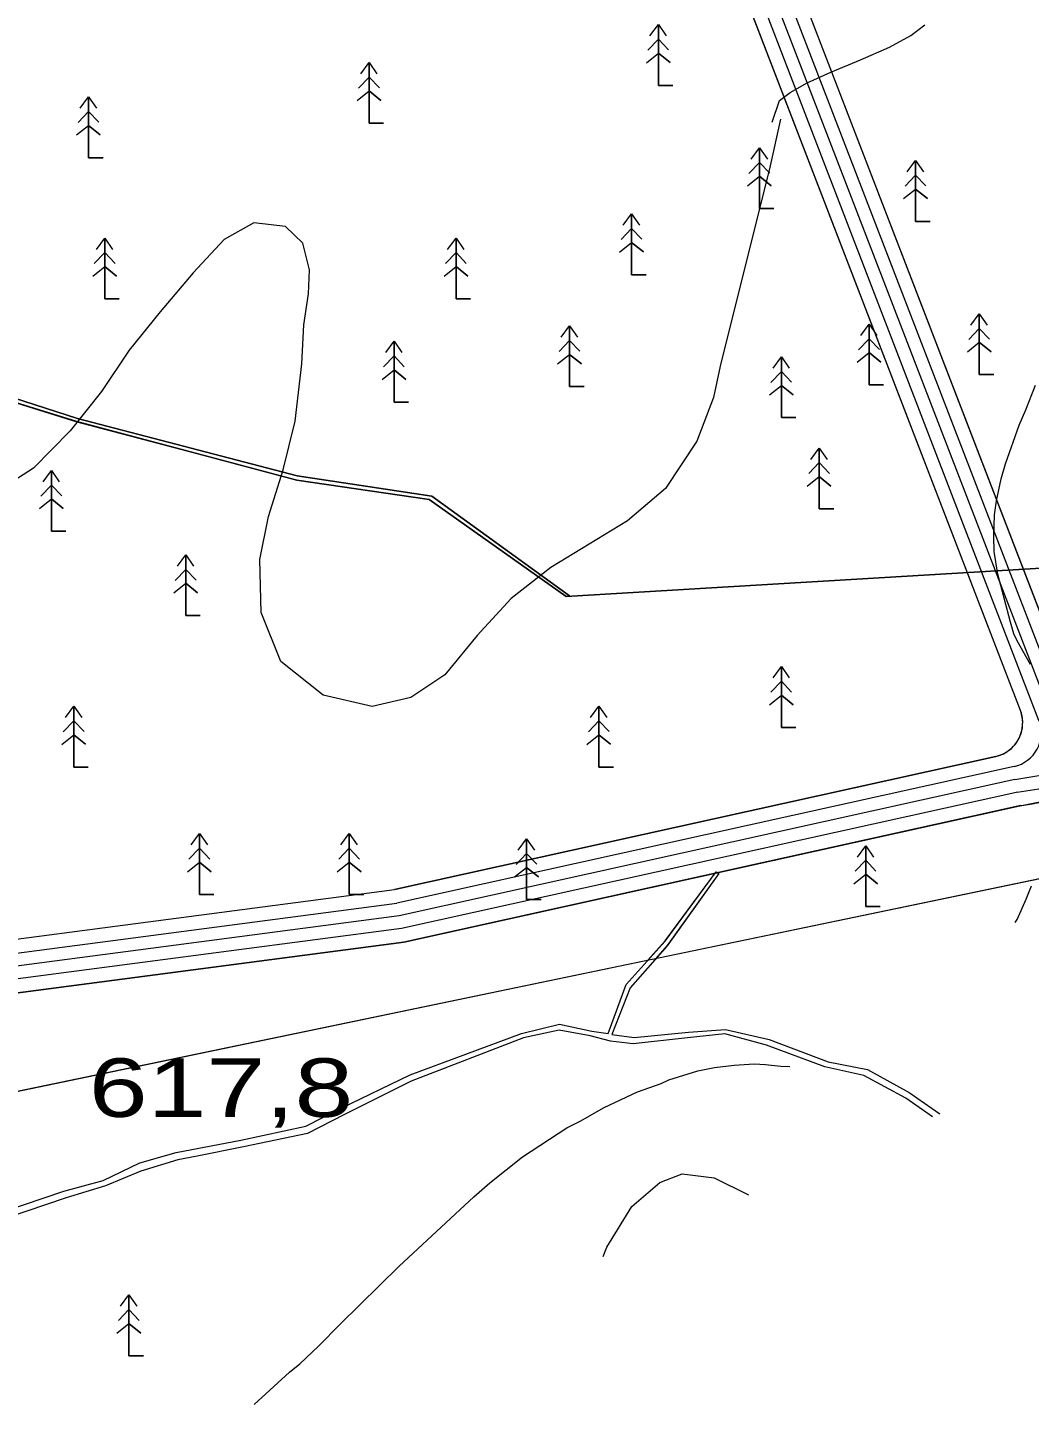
# Model space of a CAD drawing. Header units: metres. Extents: x 532950 to 537618, y 1849954 to 1853119.
# Drawn here: x 534748.3 to 535039.3, y 1850289.8 to 1850689.7 of the extents above; entities that cross this region are included whole.
import ezdxf

# ---------------------------------------------------------------- set-up
doc = ezdxf.new("R2010")
doc.units = ezdxf.units.M
doc.header["$LTSCALE"] = 3.1
for name, color, linetype, lineweight in [('11', 7, 'Continuous', 13), ('46', 7, 'Continuous', 13), ('52', 7, 'Continuous', 13), ('53', 7, 'Continuous', 13), ('55', 7, 'Continuous', 13), ('58', 7, 'Continuous', 13), ('60', 7, 'Continuous', 13)]:
    doc.layers.add(name, color=color, linetype=linetype, lineweight=lineweight)

msp = doc.modelspace()

# ---------------------------------------------------------------- linework, layer by layer
at = {"layer": '11'}
msp.add_line((534811.84, 1851096.55), (535051.62, 1850474.15), dxfattribs=at)
for points in [[(535035.1, 1850471.32), (535035.1, 1850471.32), (535048.95, 1850473.66), (535062.75, 1850476.26), (535076.5, 1850479.09), (535090.2, 1850482.16), (535103.85, 1850485.46), (535117.43, 1850489.01), (535130.95, 1850492.79), (535144.41, 1850496.81), (535157.79, 1850501.06), (535171.1, 1850505.54), (535184.32, 1850510.26), (535197.46, 1850515.2), (535210.52, 1850520.37), (535223.48, 1850525.77), (535236.34, 1850531.4), (535249.11, 1850537.24), (535261.77, 1850543.31), (535274.33, 1850549.6), (535286.77, 1850556.11), (535299.09, 1850562.83), (535311.3, 1850569.77)], [(535035.1, 1850471.32), (534856.25, 1850431.69), (534644.88, 1850403.96)]]:
    msp.add_lwpolyline(points, dxfattribs=at)
at = {"layer": '46'}
for points in [[(534914.73, 1850851.02), (535052, 1850494.73)], [(534660.11, 1850413.77), (534854.9, 1850439.33), (535029.51, 1850478.01), (535030.34, 1850478.24), (535031.15, 1850478.53), (535031.93, 1850478.89), (535032.68, 1850479.32), (535033.38, 1850479.8), (535034.05, 1850480.35), (535034.66, 1850480.96), (535035.22, 1850481.61), (535035.72, 1850482.31), (535036.16, 1850483.05), (535036.53, 1850483.82), (535036.84, 1850484.63), (535037.07, 1850485.45), (535037.24, 1850486.3), (535037.33, 1850487.15), (535037.34, 1850488.01), (535037.29, 1850488.87), (535037.16, 1850489.72), (535036.95, 1850490.56), (535036.68, 1850491.37), (534901.91, 1850841.19)], [(535160.26, 1850466.91), (534676.75, 1850366.42), (534650.86, 1850367.28), (534650.54, 1850387.96), (534650.57, 1850388.81), (534650.66, 1850389.66), (534650.83, 1850390.5), (534651.07, 1850391.32), (534651.38, 1850392.12), (534651.76, 1850392.89), (534652.2, 1850393.62), (534652.7, 1850394.32), (534653.26, 1850394.97), (534653.87, 1850395.56), (534654.54, 1850396.11), (534655.24, 1850396.59), (534655.99, 1850397.01), (534656.76, 1850397.37), (534657.57, 1850397.66), (534658.4, 1850397.88), (534659.24, 1850398.03), (534857.59, 1850424.05), (535036.56, 1850463.7), (535096.55, 1850475.69)]]:
    msp.add_lwpolyline(points, dxfattribs=at)
at = {"layer": '52'}
for p, q in [((534909.41, 1850853.71), (535049.48, 1850490.13)), ((535042.08, 1850488.47), (534903.69, 1850847.68)), ((535034.91, 1850475.11), (534855.6, 1850435.38))]:
    msp.add_line(p, q, dxfattribs=at)
for points in [[(535035.91, 1850467.65), (534856.9, 1850427.99), (534656.18, 1850401.66)], [(534657.36, 1850409.38), (534855.6, 1850435.38)]]:
    msp.add_lwpolyline(points, dxfattribs=at)
for centre, radius, start, end in [((534907.2, 1851266.79), 809.45, 279.13423, 308.08908), ((535032.75, 1850484.88), 10, 282.4926, 21.0693)]:
    msp.add_arc(centre, radius, start, end, dxfattribs=at)
at = {"layer": '53'}
for p, q in [((534914.73, 1850851.02), (535052, 1850494.73)), ((535036.68, 1850491.37), (534901.91, 1850841.19)), ((535029.51, 1850478.01), (534854.9, 1850439.33))]:
    msp.add_line(p, q, dxfattribs=at)
for points in [[(535036.78, 1850463.75), (534857.59, 1850424.05), (534659.24, 1850398.03)], [(534660.11, 1850413.77), (534854.9, 1850439.33)]]:
    msp.add_lwpolyline(points, dxfattribs=at)
for centre, radius, start, end in [((534907.2, 1851266.79), 813.45, 279.13423, 308.08676), ((535027.35, 1850487.78), 10, 282.4926, 21.0693)]:
    msp.add_arc(centre, radius, start, end, dxfattribs=at)
at = {"layer": '55'}
for p, q in [((534931.52, 1850690.59), (534931.52, 1850672.92)), ((534928.46, 1850683.15), (534931.52, 1850686.35)), ((534934.5, 1850683.21), (534931.52, 1850686.35)), ((534847.52, 1850679.59), (534847.52, 1850661.92)), ((534928.04, 1850679.52), (534931.52, 1850682.3)), ((534934.93, 1850679.53), (534931.52, 1850682.3)), ((534844.46, 1850672.15), (534847.52, 1850675.35)), ((534850.5, 1850672.21), (534847.52, 1850675.35)), ((534844.04, 1850668.52), (534847.52, 1850671.3)), ((534850.93, 1850668.53), (534847.52, 1850671.3)), ((534931.52, 1850672.92), (534935.72, 1850672.92)), ((534766.02, 1850669.59), (534766.02, 1850651.92)), ((534762.96, 1850662.15), (534766.02, 1850665.35)), ((534769, 1850662.21), (534766.02, 1850665.35)), ((534762.54, 1850658.52), (534766.02, 1850661.3)), ((534769.43, 1850658.53), (534766.02, 1850661.3)), ((534847.52, 1850661.92), (534851.72, 1850661.92)), ((534766.02, 1850651.92), (534770.22, 1850651.92)), ((534960.9, 1850654.8), (534960.9, 1850637.13)), ((534957.84, 1850647.36), (534960.9, 1850650.56)), ((534963.89, 1850647.43), (534960.9, 1850650.56)), ((535006.25, 1850651.09), (535006.25, 1850633.42)), ((534957.42, 1850643.74), (534960.9, 1850646.52)), ((534964.31, 1850643.75), (534960.9, 1850646.52)), ((535003.19, 1850643.65), (535006.25, 1850646.84)), ((535009.23, 1850643.71), (535006.25, 1850646.84)), ((535002.77, 1850640.02), (535006.25, 1850642.8)), ((535009.66, 1850640.03), (535006.25, 1850642.8)), ((534923.75, 1850635.59), (534923.75, 1850617.92)), ((534960.9, 1850637.13), (534965.11, 1850637.13)), ((534920.69, 1850628.15), (534923.75, 1850631.34)), ((534926.73, 1850628.21), (534923.75, 1850631.34)), ((535006.25, 1850633.42), (535010.45, 1850633.42)), ((534770.75, 1850628.59), (534770.75, 1850610.92)), ((534872.75, 1850628.59), (534872.75, 1850610.92)), ((534920.27, 1850624.52), (534923.75, 1850627.3)), ((534927.16, 1850624.53), (534923.75, 1850627.3)), ((534767.69, 1850621.15), (534770.75, 1850624.34)), ((534773.73, 1850621.21), (534770.75, 1850624.34)), ((534869.69, 1850621.15), (534872.75, 1850624.34)), ((534875.73, 1850621.21), (534872.75, 1850624.34)), ((534767.27, 1850617.52), (534770.75, 1850620.3)), ((534774.16, 1850617.53), (534770.75, 1850620.3)), ((534869.27, 1850617.52), (534872.75, 1850620.3)), ((534876.16, 1850617.53), (534872.75, 1850620.3)), ((534923.75, 1850617.92), (534927.95, 1850617.92)), ((534770.75, 1850610.92), (534774.95, 1850610.92)), ((534872.75, 1850610.92), (534876.95, 1850610.92)), ((534992.75, 1850603.59), (534992.75, 1850585.92)), ((535024.75, 1850606.59), (535024.75, 1850588.92)), ((534905.75, 1850603.09), (534905.75, 1850585.42)), ((534989.69, 1850596.15), (534992.75, 1850599.34)), ((534995.73, 1850596.21), (534992.75, 1850599.34)), ((535021.69, 1850599.15), (535024.75, 1850602.34)), ((535027.73, 1850599.21), (535024.75, 1850602.34)), ((534854.75, 1850598.59), (534854.75, 1850580.92)), ((534902.69, 1850595.65), (534905.75, 1850598.84)), ((534908.73, 1850595.71), (534905.75, 1850598.84)), ((534989.27, 1850592.52), (534992.75, 1850595.3)), ((534996.16, 1850592.53), (534992.75, 1850595.3)), ((535021.27, 1850595.52), (535024.75, 1850598.3)), ((535028.16, 1850595.53), (535024.75, 1850598.3)), ((534851.69, 1850591.15), (534854.75, 1850594.34)), ((534857.73, 1850591.21), (534854.75, 1850594.34)), ((534902.27, 1850592.02), (534905.75, 1850594.8)), ((534909.16, 1850592.03), (534905.75, 1850594.8)), ((534967.25, 1850594.09), (534967.25, 1850576.42)), ((534851.27, 1850587.52), (534854.75, 1850590.3)), ((534858.16, 1850587.53), (534854.75, 1850590.3)), ((534964.19, 1850586.65), (534967.25, 1850589.84)), ((534970.23, 1850586.71), (534967.25, 1850589.84)), ((535024.75, 1850588.92), (535028.95, 1850588.92)), ((534905.75, 1850585.42), (534909.95, 1850585.42)), ((534963.77, 1850583.02), (534967.25, 1850585.8)), ((534970.66, 1850583.03), (534967.25, 1850585.8)), ((534992.75, 1850585.92), (534996.95, 1850585.92)), ((534854.75, 1850580.92), (534858.95, 1850580.92)), ((534967.25, 1850576.42), (534971.45, 1850576.42)), ((534978.25, 1850567.59), (534978.25, 1850549.92)), ((534975.19, 1850560.15), (534978.25, 1850563.34)), ((534981.23, 1850560.21), (534978.25, 1850563.34)), ((534755.25, 1850561.09), (534755.25, 1850543.42)), ((534974.77, 1850556.52), (534978.25, 1850559.3)), ((534981.66, 1850556.53), (534978.25, 1850559.3)), ((534752.19, 1850553.65), (534755.25, 1850556.84)), ((534758.23, 1850553.71), (534755.25, 1850556.84)), ((534751.77, 1850550.02), (534755.25, 1850552.8)), ((534758.66, 1850550.03), (534755.25, 1850552.8)), ((534978.25, 1850549.92), (534982.45, 1850549.92)), ((534755.25, 1850543.42), (534759.45, 1850543.42)), ((534794.25, 1850536.59), (534794.25, 1850518.92)), ((534791.19, 1850529.15), (534794.25, 1850532.34)), ((534797.23, 1850529.21), (534794.25, 1850532.34)), ((534790.77, 1850525.52), (534794.25, 1850528.3)), ((534797.66, 1850525.53), (534794.25, 1850528.3)), ((534794.25, 1850518.92), (534798.45, 1850518.92)), ((534967.25, 1850504.09), (534967.25, 1850486.42)), ((534964.19, 1850496.65), (534967.25, 1850499.84)), ((534970.23, 1850496.71), (534967.25, 1850499.84)), ((534963.77, 1850493.02), (534967.25, 1850495.8)), ((534970.66, 1850493.03), (534967.25, 1850495.8)), ((534761.75, 1850492.59), (534761.75, 1850474.92)), ((534914.25, 1850492.59), (534914.25, 1850474.92)), ((534758.69, 1850485.15), (534761.75, 1850488.34)), ((534764.73, 1850485.21), (534761.75, 1850488.34)), ((534911.19, 1850485.15), (534914.25, 1850488.34)), ((534917.23, 1850485.21), (534914.25, 1850488.34)), ((534758.27, 1850481.52), (534761.75, 1850484.3)), ((534765.16, 1850481.53), (534761.75, 1850484.3)), ((534910.77, 1850481.52), (534914.25, 1850484.3)), ((534917.66, 1850481.53), (534914.25, 1850484.3)), ((534967.25, 1850486.42), (534971.45, 1850486.42)), ((534761.75, 1850474.92), (534765.95, 1850474.92)), ((534914.25, 1850474.92), (534918.45, 1850474.92)), ((534798.25, 1850455.59), (534798.25, 1850437.92)), ((534841.75, 1850455.59), (534841.75, 1850437.92)), ((534795.19, 1850448.15), (534798.25, 1850451.34)), ((534801.23, 1850448.21), (534798.25, 1850451.34)), ((534838.69, 1850448.15), (534841.75, 1850451.34)), ((534844.73, 1850448.21), (534841.75, 1850451.34)), ((534893.25, 1850454.09), (534893.25, 1850436.42)), ((534991.75, 1850452.09), (534991.75, 1850434.42)), ((534794.77, 1850444.52), (534798.25, 1850447.3)), ((534801.66, 1850444.53), (534798.25, 1850447.3)), ((534838.27, 1850444.52), (534841.75, 1850447.3)), ((534845.16, 1850444.53), (534841.75, 1850447.3)), ((534890.19, 1850446.65), (534893.25, 1850449.84)), ((534896.23, 1850446.71), (534893.25, 1850449.84)), ((534988.69, 1850444.65), (534991.75, 1850447.84)), ((534994.73, 1850444.71), (534991.75, 1850447.84)), ((534889.77, 1850443.02), (534893.25, 1850445.8)), ((534896.66, 1850443.03), (534893.25, 1850445.8)), ((534988.27, 1850441.02), (534991.75, 1850443.8)), ((534995.16, 1850441.03), (534991.75, 1850443.8)), ((534798.25, 1850437.92), (534802.45, 1850437.92)), ((534841.75, 1850437.92), (534845.95, 1850437.92)), ((534893.25, 1850436.42), (534897.45, 1850436.42)), ((534991.75, 1850434.42), (534995.95, 1850434.42)), ((534777.75, 1850321.59), (534777.75, 1850303.92)), ((534774.69, 1850314.15), (534777.75, 1850317.34)), ((534780.73, 1850314.21), (534777.75, 1850317.34)), ((534774.27, 1850310.52), (534777.75, 1850313.3)), ((534781.16, 1850310.53), (534777.75, 1850313.3)), ((534777.75, 1850303.92), (534781.95, 1850303.92))]:
    msp.add_line(p, q, dxfattribs=at)
for points in [[(534722.51, 1850589.13), (534762.8, 1850576.19), (534826.65, 1850559.51), (534865.72, 1850553.62), (534905.73, 1850524.7), (534904.78, 1850524.51), (535044.35, 1850532.81), (535058.61, 1850549.82), (535058.27, 1850560.97), (535070.76, 1850577.18), (535063.33, 1850615.02), (535078.52, 1850643.73), (535093.36, 1850670.37), (535085.94, 1850674.42), (535093.7, 1850702.8)], [(534929.09, 1850687.3), (534931.52, 1850690.59), (534933.79, 1850687.3)], [(534929.09, 1850687.3), (534931.52, 1850690.59), (534933.79, 1850687.3)], [(534935.72, 1850672.92), (534931.52, 1850672.92), (534931.52, 1850690.59)], [(534964.56, 1850662.21), (534966.69, 1850668.5), (534969.81, 1850670.85), (534974.77, 1850673.62), (534981.57, 1850676.79), (534990.23, 1850680.37), (534998.68, 1850684.03), (535004.9, 1850687.41), (535008.88, 1850690.52)], [(534928.46, 1850683.15), (534931.52, 1850686.35), (534934.5, 1850683.21)], [(534650.45, 1850624.18), (534650.43, 1850619.49), (534652.55, 1850611.41), (534722.52, 1850589.1), (534762.81, 1850576.16), (534826.66, 1850559.48), (534865.73, 1850553.59), (534905.74, 1850524.67), (534904.79, 1850524.48), (535044.36, 1850532.78), (535058.62, 1850549.79), (535058.28, 1850560.94), (535070.77, 1850577.15), (535063.34, 1850614.99), (535078.53, 1850643.7), (535093.37, 1850670.34), (535085.95, 1850674.39), (535087.76, 1850681.03)], [(534650.45, 1850624.18), (534650.43, 1850619.49), (534652.55, 1850611.41), (534722.52, 1850589.1), (534762.81, 1850576.16), (534826.66, 1850559.48), (534865.73, 1850553.59), (534905.74, 1850524.67), (534904.79, 1850524.48), (535044.36, 1850532.78), (535058.62, 1850549.79), (535058.28, 1850560.94), (535070.77, 1850577.15), (535063.34, 1850614.99), (535078.53, 1850643.7), (535093.37, 1850670.34), (535085.95, 1850674.39), (535087.76, 1850681.03)], [(534845.09, 1850676.3), (534847.52, 1850679.59), (534849.79, 1850676.3)], [(534845.09, 1850676.3), (534847.52, 1850679.59), (534849.79, 1850676.3)], [(534851.72, 1850661.92), (534847.52, 1850661.92), (534847.52, 1850679.59)], [(534928.04, 1850679.52), (534931.52, 1850682.3), (534934.93, 1850679.53)], [(534844.46, 1850672.15), (534847.52, 1850675.35), (534850.5, 1850672.21)], [(534844.04, 1850668.52), (534847.52, 1850671.3), (534850.93, 1850668.53)], [(534763.59, 1850666.3), (534766.02, 1850669.59), (534768.29, 1850666.3)], [(534763.59, 1850666.3), (534766.02, 1850669.59), (534768.29, 1850666.3)], [(534770.22, 1850651.92), (534766.02, 1850651.92), (534766.02, 1850669.59)], [(534762.96, 1850662.15), (534766.02, 1850665.35), (534769, 1850662.21)], [(534967.04, 1850663.11), (534964.01, 1850649.59), (534949.51, 1850591.37), (534947.58, 1850582.26), (534942.74, 1850569.55), (534933.62, 1850555.85), (534922.57, 1850546.44), (534900.29, 1850532.88), (534888.74, 1850523.86), (534878.9, 1850513.14), (534869.47, 1850501.72), (534859.64, 1850495.16), (534848.35, 1850492.56), (534834.19, 1850495.79), (534821.88, 1850505.54), (534816.14, 1850519.85), (534815.8, 1850535.26), (534818.29, 1850547.72), (534822.55, 1850561.26), (534825.99, 1850575.44), (534827.95, 1850592.09), (534828.55, 1850603.36), (534829.87, 1850612.37), (534830.17, 1850619.34), (534828.24, 1850627.09), (534823.26, 1850631.89), (534814.07, 1850632.98), (534805.4, 1850628.16), (534796.39, 1850618.5), (534786.83, 1850607.17), (534777.79, 1850596.02), (534769.81, 1850584.04), (534760.71, 1850572.56), (534750.03, 1850561.73), (534734.15, 1850551.53)], [(534762.54, 1850658.52), (534766.02, 1850661.3), (534769.43, 1850658.53)], [(534958.48, 1850651.51), (534960.9, 1850654.8), (534963.18, 1850651.51)], [(534958.48, 1850651.51), (534960.9, 1850654.8), (534963.18, 1850651.51)], [(534965.11, 1850637.13), (534960.9, 1850637.13), (534960.9, 1850654.8)], [(534957.84, 1850647.36), (534960.9, 1850650.56), (534963.89, 1850647.43)], [(535003.82, 1850647.8), (535006.25, 1850651.09), (535008.52, 1850647.8)], [(535003.82, 1850647.8), (535006.25, 1850651.09), (535008.52, 1850647.8)], [(535010.45, 1850633.42), (535006.25, 1850633.42), (535006.25, 1850651.09)], [(534957.42, 1850643.74), (534960.9, 1850646.52), (534964.31, 1850643.75)], [(535003.19, 1850643.65), (535006.25, 1850646.84), (535009.23, 1850643.71)], [(535002.77, 1850640.02), (535006.25, 1850642.8), (535009.66, 1850640.03)], [(534921.32, 1850632.3), (534923.75, 1850635.59), (534926.02, 1850632.3)], [(534921.32, 1850632.3), (534923.75, 1850635.59), (534926.02, 1850632.3)], [(534927.95, 1850617.92), (534923.75, 1850617.92), (534923.75, 1850635.59)], [(534920.69, 1850628.15), (534923.75, 1850631.34), (534926.73, 1850628.21)], [(534768.32, 1850625.3), (534770.75, 1850628.59), (534773.02, 1850625.3)], [(534768.32, 1850625.3), (534770.75, 1850628.59), (534773.02, 1850625.3)], [(534774.95, 1850610.92), (534770.75, 1850610.92), (534770.75, 1850628.59)], [(534870.32, 1850625.3), (534872.75, 1850628.59), (534875.02, 1850625.3)], [(534870.32, 1850625.3), (534872.75, 1850628.59), (534875.02, 1850625.3)], [(534876.95, 1850610.92), (534872.75, 1850610.92), (534872.75, 1850628.59)], [(534920.27, 1850624.52), (534923.75, 1850627.3), (534927.16, 1850624.53)], [(534767.69, 1850621.15), (534770.75, 1850624.34), (534773.73, 1850621.21)], [(534869.69, 1850621.15), (534872.75, 1850624.34), (534875.73, 1850621.21)], [(534767.27, 1850617.52), (534770.75, 1850620.3), (534774.16, 1850617.53)], [(534869.27, 1850617.52), (534872.75, 1850620.3), (534876.16, 1850617.53)], [(535044.35, 1850532.81), (534904.78, 1850524.51), (534864.96, 1850552.62), (534826.49, 1850558.27), (534762.61, 1850575.27), (534721.27, 1850588.08), (534652.64, 1850610.6), (534652.43, 1850588.48), (534650.51, 1850552.73), (534647.22, 1850537.8), (534646, 1850527.02), (534645.06, 1850521.3), (534642.15, 1850493.98), (534641.16, 1850483.5), (534642.2, 1850443.35), (534643.63, 1850428.44), (534646.84, 1850419.42), (534647.88, 1850414.94), (534647.38, 1850411.34), (534645.17, 1850402.56), (534644.61, 1850395.92), (534645.23, 1850367.16)], [(534990.32, 1850600.3), (534992.75, 1850603.59), (534995.02, 1850600.3)], [(534990.32, 1850600.3), (534992.75, 1850603.59), (534995.02, 1850600.3)], [(534996.95, 1850585.92), (534992.75, 1850585.92), (534992.75, 1850603.59)], [(535022.32, 1850603.3), (535024.75, 1850606.59), (535027.02, 1850603.3)], [(535022.32, 1850603.3), (535024.75, 1850606.59), (535027.02, 1850603.3)], [(535028.95, 1850588.92), (535024.75, 1850588.92), (535024.75, 1850606.59)], [(534903.32, 1850599.8), (534905.75, 1850603.09), (534908.02, 1850599.8)], [(534903.32, 1850599.8), (534905.75, 1850603.09), (534908.02, 1850599.8)], [(534909.95, 1850585.42), (534905.75, 1850585.42), (534905.75, 1850603.09)], [(534989.69, 1850596.15), (534992.75, 1850599.34), (534995.73, 1850596.21)], [(535021.69, 1850599.15), (535024.75, 1850602.34), (535027.73, 1850599.21)], [(534852.32, 1850595.3), (534854.75, 1850598.59), (534857.02, 1850595.3)], [(534852.32, 1850595.3), (534854.75, 1850598.59), (534857.02, 1850595.3)], [(534858.95, 1850580.92), (534854.75, 1850580.92), (534854.75, 1850598.59)], [(534902.69, 1850595.65), (534905.75, 1850598.84), (534908.73, 1850595.71)], [(534989.27, 1850592.52), (534992.75, 1850595.3), (534996.16, 1850592.53)], [(535021.27, 1850595.52), (535024.75, 1850598.3), (535028.16, 1850595.53)], [(534851.69, 1850591.15), (534854.75, 1850594.34), (534857.73, 1850591.21)], [(534902.27, 1850592.02), (534905.75, 1850594.8), (534909.16, 1850592.03)], [(534964.82, 1850590.8), (534967.25, 1850594.09), (534969.52, 1850590.8)], [(534964.82, 1850590.8), (534967.25, 1850594.09), (534969.52, 1850590.8)], [(534971.45, 1850576.42), (534967.25, 1850576.42), (534967.25, 1850594.09)], [(535044.36, 1850532.78), (534904.79, 1850524.48), (534864.97, 1850552.59), (534826.5, 1850558.24), (534762.62, 1850575.24), (534721.28, 1850588.05)], [(535044.36, 1850532.78), (534904.79, 1850524.48), (534864.97, 1850552.59), (534826.5, 1850558.24), (534762.62, 1850575.24), (534721.28, 1850588.05)], [(534741.94, 1850581.67), (534762.62, 1850575.24), (534794.55, 1850566.77), (534826.49, 1850558.27), (534864.96, 1850552.62), (534904.76, 1850524.5), (534905.74, 1850524.67), (534865.73, 1850553.59), (534826.66, 1850559.48), (534762.8, 1850576.19), (534722.52, 1850589.1)], [(534851.27, 1850587.52), (534854.75, 1850590.3), (534858.16, 1850587.53)], [(534964.19, 1850586.65), (534967.25, 1850589.84), (534970.23, 1850586.71)], [(534963.77, 1850583.02), (534967.25, 1850585.8), (534970.66, 1850583.03)], [(535039.64, 1850504.76), (535035.77, 1850511.61), (535034.79, 1850513.65), (535033.77, 1850517.01), (535030.09, 1850530.98), (535029.02, 1850537.58), (535028.96, 1850541.9), (535029.13, 1850548.17), (535029.7, 1850552.21), (535031.06, 1850558.64), (535032.31, 1850563), (535036.32, 1850574.21), (535038.28, 1850578.66), (535041.1, 1850585.87)], [(535039.64, 1850504.76), (535035.77, 1850511.61), (535034.79, 1850513.65), (535033.77, 1850517.01), (535030.09, 1850530.98), (535029.02, 1850537.58), (535028.96, 1850541.9), (535029.13, 1850548.17), (535029.7, 1850552.21), (535031.06, 1850558.64), (535032.31, 1850563), (535036.32, 1850574.21), (535038.28, 1850578.66), (535041.1, 1850585.87)], [(534975.82, 1850564.3), (534978.25, 1850567.59), (534980.52, 1850564.3)], [(534975.82, 1850564.3), (534978.25, 1850567.59), (534980.52, 1850564.3)], [(534982.45, 1850549.92), (534978.25, 1850549.92), (534978.25, 1850567.59)], [(534975.19, 1850560.15), (534978.25, 1850563.34), (534981.23, 1850560.21)], [(534752.82, 1850557.8), (534755.25, 1850561.09), (534757.52, 1850557.8)], [(534752.82, 1850557.8), (534755.25, 1850561.09), (534757.52, 1850557.8)], [(534759.45, 1850543.42), (534755.25, 1850543.42), (534755.25, 1850561.09)], [(534974.77, 1850556.52), (534978.25, 1850559.3), (534981.66, 1850556.53)], [(534752.19, 1850553.65), (534755.25, 1850556.84), (534758.23, 1850553.71)], [(534751.77, 1850550.02), (534755.25, 1850552.8), (534758.66, 1850550.03)], [(534791.82, 1850533.3), (534794.25, 1850536.59), (534796.52, 1850533.3)], [(534791.82, 1850533.3), (534794.25, 1850536.59), (534796.52, 1850533.3)], [(534798.45, 1850518.92), (534794.25, 1850518.92), (534794.25, 1850536.59)], [(534791.19, 1850529.15), (534794.25, 1850532.34), (534797.23, 1850529.21)], [(534790.77, 1850525.52), (534794.25, 1850528.3), (534797.66, 1850525.53)], [(534964.82, 1850500.8), (534967.25, 1850504.09), (534969.52, 1850500.8)], [(534964.82, 1850500.8), (534967.25, 1850504.09), (534969.52, 1850500.8)], [(534971.45, 1850486.42), (534967.25, 1850486.42), (534967.25, 1850504.09)], [(534964.19, 1850496.65), (534967.25, 1850499.84), (534970.23, 1850496.71)], [(534963.77, 1850493.02), (534967.25, 1850495.8), (534970.66, 1850493.03)], [(534759.32, 1850489.3), (534761.75, 1850492.59), (534764.02, 1850489.3)], [(534759.32, 1850489.3), (534761.75, 1850492.59), (534764.02, 1850489.3)], [(534765.95, 1850474.92), (534761.75, 1850474.92), (534761.75, 1850492.59)], [(534911.82, 1850489.3), (534914.25, 1850492.59), (534916.52, 1850489.3)], [(534911.82, 1850489.3), (534914.25, 1850492.59), (534916.52, 1850489.3)], [(534918.45, 1850474.92), (534914.25, 1850474.92), (534914.25, 1850492.59)], [(534758.69, 1850485.15), (534761.75, 1850488.34), (534764.73, 1850485.21)], [(534911.19, 1850485.15), (534914.25, 1850488.34), (534917.23, 1850485.21)], [(534758.27, 1850481.52), (534761.75, 1850484.3), (534765.16, 1850481.53)], [(534910.77, 1850481.52), (534914.25, 1850484.3), (534917.66, 1850481.53)], [(534795.82, 1850452.3), (534798.25, 1850455.59), (534800.52, 1850452.3)], [(534795.82, 1850452.3), (534798.25, 1850455.59), (534800.52, 1850452.3)], [(534802.45, 1850437.92), (534798.25, 1850437.92), (534798.25, 1850455.59)], [(534839.32, 1850452.3), (534841.75, 1850455.59), (534844.02, 1850452.3)], [(534839.32, 1850452.3), (534841.75, 1850455.59), (534844.02, 1850452.3)], [(534845.95, 1850437.92), (534841.75, 1850437.92), (534841.75, 1850455.59)], [(534795.19, 1850448.15), (534798.25, 1850451.34), (534801.23, 1850448.21)], [(534838.69, 1850448.15), (534841.75, 1850451.34), (534844.73, 1850448.21)], [(534890.82, 1850450.8), (534893.25, 1850454.09), (534895.52, 1850450.8)], [(534890.82, 1850450.8), (534893.25, 1850454.09), (534895.52, 1850450.8)], [(534897.45, 1850436.42), (534893.25, 1850436.42), (534893.25, 1850454.09)], [(534989.32, 1850448.8), (534991.75, 1850452.09), (534994.02, 1850448.8)], [(534989.32, 1850448.8), (534991.75, 1850452.09), (534994.02, 1850448.8)], [(534995.95, 1850434.42), (534991.75, 1850434.42), (534991.75, 1850452.09)], [(534794.77, 1850444.52), (534798.25, 1850447.3), (534801.66, 1850444.53)], [(534838.27, 1850444.52), (534841.75, 1850447.3), (534845.16, 1850444.53)], [(534890.19, 1850446.65), (534893.25, 1850449.84), (534896.23, 1850446.71)], [(534988.69, 1850444.65), (534991.75, 1850447.84), (534994.73, 1850444.71)], [(534735.56, 1850343.89), (534758.85, 1850351.72), (534770.24, 1850354.83), (534780.95, 1850359.94), (534791.44, 1850362.95), (534810.27, 1850366.55), (534829.14, 1850370.62), (534839.35, 1850375.87), (534859.41, 1850385.5), (534891.77, 1850397.55), (534902.79, 1850400.27), (534912.21, 1850398.26), (534916.91, 1850397.5), (534922.14, 1850411.75), (534933.48, 1850424.39), (534948.34, 1850444.47), (534949.11, 1850444.01), (534934.1, 1850423.03), (534923.32, 1850410.82), (534918, 1850397.2), (534924.46, 1850396.33), (534940.3, 1850397.88), (534951.02, 1850398.72), (534963.73, 1850395.8), (534980.85, 1850389.27), (534992.22, 1850387.12), (535004.35, 1850380.38), (535013.24, 1850374.2)], [(534735.56, 1850343.89), (534758.85, 1850351.72), (534770.24, 1850354.83), (534780.95, 1850359.94), (534791.44, 1850362.95), (534810.27, 1850366.55), (534829.14, 1850370.62), (534839.35, 1850375.87), (534859.41, 1850385.5), (534891.77, 1850397.55), (534902.79, 1850400.27), (534912.21, 1850398.26), (534916.91, 1850397.5), (534922.14, 1850411.75), (534933.48, 1850424.39), (534948.34, 1850444.47), (534949.11, 1850444.01), (534934.1, 1850423.03), (534923.32, 1850410.82), (534918, 1850397.2), (534924.46, 1850396.33), (534940.3, 1850397.88), (534951.02, 1850398.72), (534963.73, 1850395.8), (534980.85, 1850389.27), (534992.22, 1850387.12), (535004.35, 1850380.38), (535013.24, 1850374.2)], [(534889.77, 1850443.02), (534893.25, 1850445.8), (534896.66, 1850443.03)], [(534928.46, 1850418.84), (534933.47, 1850424.42), (534948.33, 1850444.5), (534949.1, 1850444.04), (534934.09, 1850423.06), (534930.79, 1850419.32)], [(534988.27, 1850441.02), (534991.75, 1850443.8), (534995.16, 1850441.03)], [(535035.17, 1850429.74), (535035.72, 1850430.69), (535038.35, 1850436.55), (535039.9, 1850440.47)], [(535011.19, 1850373.33), (535003.44, 1850378.78), (534991.23, 1850385.32), (534979.87, 1850387.85), (534962.94, 1850394.16), (534950.8, 1850397.46), (534940.02, 1850396.25), (534924.2, 1850394.58), (534917.6, 1850395.33), (534911.69, 1850396.82), (534902.75, 1850398.5), (534892.31, 1850396.24), (534859.77, 1850383.71), (534840.34, 1850374.05), (534829.59, 1850368.52), (534811.06, 1850364.63), (534797.59, 1850361.94), (534791.91, 1850360.8), (534781.17, 1850357.55), (534770.9, 1850353.29), (534759.48, 1850349.85), (534735.98, 1850341.91)], [(535011.19, 1850373.33), (535003.44, 1850378.78), (534991.23, 1850385.32), (534979.87, 1850387.85), (534962.94, 1850394.16), (534950.8, 1850397.46), (534940.02, 1850396.25), (534924.2, 1850394.58), (534917.6, 1850395.33), (534911.69, 1850396.82), (534902.75, 1850398.5), (534892.31, 1850396.24), (534859.77, 1850383.71), (534840.34, 1850374.05), (534829.59, 1850368.52), (534811.06, 1850364.63), (534797.59, 1850361.94), (534791.91, 1850360.8), (534781.17, 1850357.55), (534770.9, 1850353.29), (534759.48, 1850349.85), (534735.98, 1850341.91)], [(534814.1, 1850289.79), (534824.41, 1850299.15), (534827.35, 1850301.57), (534832.84, 1850306.71), (534839.12, 1850313.15), (534856.24, 1850329.97), (534877.88, 1850350.12), (534882.54, 1850354.2), (534892.05, 1850361.76), (534904.94, 1850370.12), (534908.79, 1850372.05), (534915.74, 1850376.05), (534925.5, 1850380.64), (534932.29, 1850383.06), (534934.57, 1850384.06), (534943.02, 1850386.69), (534947.83, 1850387.65), (534953.51, 1850388.37), (534959.35, 1850388.74), (534962.62, 1850388.55), (534967.14, 1850388.04), (534969.67, 1850388)], [(534915.49, 1850332.77), (534916.59, 1850335.47), (534923.84, 1850347.25), (534931.92, 1850354.24), (534938.42, 1850356.76), (534947.73, 1850355.58), (534957.66, 1850350.64)], [(534775.32, 1850318.3), (534777.75, 1850321.59), (534780.02, 1850318.3)], [(534775.32, 1850318.3), (534777.75, 1850321.59), (534780.02, 1850318.3)], [(534781.95, 1850303.92), (534777.75, 1850303.92), (534777.75, 1850321.59)], [(534774.69, 1850314.15), (534777.75, 1850317.34), (534780.73, 1850314.21)], [(534774.27, 1850310.52), (534777.75, 1850313.3), (534781.16, 1850310.53)]]:
    msp.add_lwpolyline(points, dxfattribs=at)
at = {"layer": '58'}
for points in [[(534914.73, 1850851.02), (535052, 1850494.73)], [(534660.11, 1850413.77), (534854.9, 1850439.33), (535029.51, 1850478.01), (535030.08, 1850478.16), (535030.65, 1850478.34), (535031.2, 1850478.55), (535031.74, 1850478.8), (535032.27, 1850479.07), (535032.78, 1850479.38), (535033.26, 1850479.72), (535033.73, 1850480.08), (535034.18, 1850480.47), (535034.6, 1850480.89), (535034.99, 1850481.33), (535035.36, 1850481.8), (535035.7, 1850482.28), (535036.01, 1850482.79), (535036.29, 1850483.31), (535036.54, 1850483.85), (535036.76, 1850484.4), (535036.94, 1850484.97), (535037.09, 1850485.54), (535037.21, 1850486.12), (535037.29, 1850486.71), (535037.33, 1850487.3), (535037.35, 1850487.89), (535037.32, 1850488.49), (535037.26, 1850489.08), (535037.17, 1850489.66), (535037.04, 1850490.24), (535036.87, 1850490.81), (535036.68, 1850491.37), (534901.91, 1850841.19)], [(534659.24, 1850398.03), (534857.59, 1850424.05), (535036.56, 1850463.7), (535040.72, 1850464.38)], [(535160.26, 1850466.91), (534676.75, 1850366.42)]]:
    msp.add_lwpolyline(points, dxfattribs=at)
at = {"layer": '60'}
msp.add_lwpolyline([(536154.15, 1851837.6), (534610.33, 1852284.53), (534600.32, 1852290.54), (534590.7, 1852288.94), (534492.17, 1852324.08), (534334.23, 1852264.06), (534331.47, 1852261.17), (534130.25, 1851934.92), (533977.25, 1851648.42), (533635.8, 1851349.93), (533873.15, 1850873.11), (533992.13, 1850668.54), (534105.12, 1850436.64), (534145.62, 1850408.51), (534298.25, 1850375.42), (534676.75, 1850366.42), (535302.13, 1850496.65), (535596.71, 1850749.44), (535598.07, 1850750.64), (535665.25, 1850813.42), (535773.25, 1850864.92), (535903.25, 1850946.42)], dxfattribs=at)

# ---------------------------------------------------------------- texts
at = {"layer": '55', "width": 1.35}
msp.add_text('617,8', height=17, dxfattribs=at).set_placement((534766.11, 1850373.31))
msp.add_text('617,8', height=17, dxfattribs=at).set_placement((534766.11, 1850373.31))

doc.saveas('drawing.dxf')
